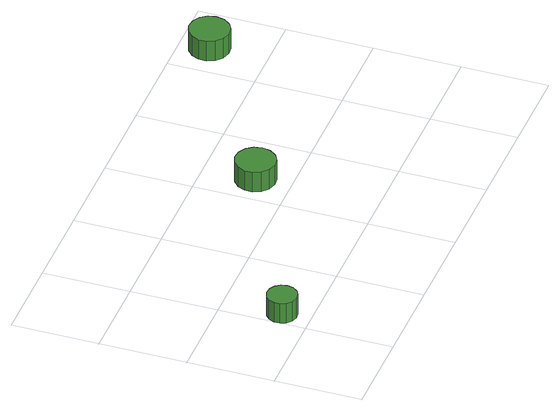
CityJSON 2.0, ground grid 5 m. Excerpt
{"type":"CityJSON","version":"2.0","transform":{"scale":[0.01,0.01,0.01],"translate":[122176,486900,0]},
"CityObjects":{
"tree1":{"type":"SolitaryVegetationObject","attributes":{"function":"something"},"geometry":[{"type":"MultiSurface","lod":"1","boundaries":[[[0,1,2,3,4,5,6,7,8,9,10,11,12,13,14]],[[15,16,17,18,19,20,21,22,23,24,25,26,27,28,29]],[[0,29,28,1]],[[1,28,27,2]],[[2,27,26,3]],[[3,26,25,4]],[[4,25,24,5]],[[5,24,23,6]],[[6,23,22,7]],[[7,22,21,8]],[[8,21,20,9]],[[9,20,19,10]],[[10,19,18,11]],[[11,18,17,12]],[[12,17,16,13]],[[13,16,15,14]],[[14,15,29,0]]]}]},
"tree2":{"type":"SolitaryVegetationObject","attributes":{"function":"something"},"geometry":[{"type":"MultiSurface","lod":"1","boundaries":[[[30,31,32,33,34,35,36,37,38,39,40,41,42,43,44]],[[45,46,47,48,49,50,51,52,53,54,55,56,57,58,59]],[[30,59,58,31]],[[31,58,57,32]],[[32,57,56,33]],[[33,56,55,34]],[[34,55,54,35]],[[35,54,53,36]],[[36,53,52,37]],[[37,52,51,38]],[[38,51,50,39]],[[39,50,49,40]],[[40,49,48,41]],[[41,48,47,42]],[[42,47,46,43]],[[43,46,45,44]],[[44,45,59,30]]]}]},
"tree3":{"type":"SolitaryVegetationObject","attributes":{"function":"something"},"geometry":[{"type":"MultiSurface","lod":"1","boundaries":[[[60,61,62,63,64,65,66,67,68,69,70,71,72,73,74]],[[75,76,77,78,79,80,81,82,83,84,85,86,87,88,89]],[[60,89,88,61]],[[61,88,87,62]],[[62,87,86,63]],[[63,86,85,64]],[[64,85,84,65]],[[65,84,83,66]],[[66,83,82,67]],[[67,82,81,68]],[[68,81,80,69]],[[69,80,79,70]],[[70,79,78,71]],[[71,78,77,72]],[[72,77,76,73]],[[73,76,75,74]],[[74,75,89,60]]]}]}
},
"vertices":[
[174,165,188],[166,200,188],[145,228,188],[115,246,188],[79,250,188],[45,239,188],[19,215,188],[5,183,188],[5,147,188],[19,115,188],[45,91,188],[79,80,188],[115,84,188],[145,101,188],[166,130,188],[166,130,59],[145,101,59],[115,84,59],[79,80,59],[45,91,59],[19,115,59],[5,147,59],[5,183,59],[19,215,59],[45,239,59],[79,250,59],[115,246,59],[145,228,59],[166,200,59],[174,165,59],
[1290,703,193],[1280,750,193],[1252,789,193],[1210,813,193],[1163,818,193],[1117,803,193],[1081,771,193],[1062,727,193],[1062,679,193],[1081,635,193],[1117,603,193],[1163,588,193],[1210,593,193],[1252,617,193],[1280,656,193],[1280,656,64],[1252,617,64],[1210,593,64],[1163,588,64],[1117,603,64],[1081,635,64],[1062,679,64],[1062,727,64],[1081,771,64],[1117,803,64],[1163,818,64],[1210,813,64],[1252,789,64],[1280,750,64],[1290,703,64],
[2316,1330,195],[2306,1377,195],[2278,1416,195],[2236,1440,195],[2188,1445,195],[2143,1430,195],[2107,1398,195],[2087,1354,195],[2087,1306,195],[2107,1262,195],[2143,1230,195],[2188,1215,195],[2236,1220,195],[2278,1244,195],[2306,1283,195],[2306,1283,66],[2278,1244,66],[2236,1220,66],[2188,1215,66],[2143,1230,66],[2107,1262,66],[2087,1306,66],[2087,1354,66],[2107,1398,66],[2143,1430,66],[2188,1445,66],[2236,1440,66],[2278,1416,66],[2306,1377,66],[2316,1330,66]
]}
